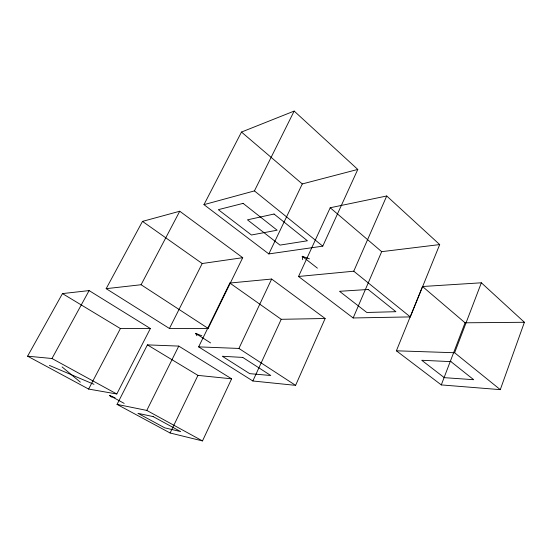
<?xml version="1.0" encoding="UTF-8"?>
<svg xmlns="http://www.w3.org/2000/svg" width="552" height="552" viewBox="0 0 552 552"><rect width="100%" height="100%" fill="white"/><g stroke="black" fill="none" stroke-linecap="round" stroke-linejoin="round"><path stroke-width="0.83" d="M500.284 389.65L524.4 322.271L481.358 282.796L422.515 286.509L396.384 350.803L441.289 384.916L500.284 389.65L454.627 352.742L396.384 350.803M441.289 384.916L465.06 322.803L524.4 322.271M454.627 352.742L481.358 282.796M410.302 316.91L439.696 244.577L386.724 195.988L330.2 207.752L298.528 276.476L353.156 317.966L410.302 316.91L353.756 271.198L298.528 276.476M353.156 317.966L381.673 251.664L439.696 244.577M353.756 271.198L386.724 195.988M295.596 385.358L325.135 318.49L271.66 279.043L229.839 283.038L198.644 346.87L252.85 380.99L295.596 385.358L238.912 348.443L198.644 346.87M322.768 246.144L357.786 169.436L294.161 111.076L241.486 132.059L203.971 204.647L268.838 253.92L322.768 246.144L254.431 190.902L203.971 204.647M252.85 380.99L281.223 319.304L325.135 318.49M202.487 440.924L231.612 378.817L178.758 346.097L147.405 344.876L117.038 404.388L170.099 432.989L202.487 440.924L146.784 410.419L117.038 404.388M238.912 348.443L271.66 279.043M268.838 253.92L302.289 183.94L357.786 169.436M170.099 432.989L197.94 375.381L231.612 378.817M208.159 328.412L242.714 257.687L179.752 211.237L142.492 221.387L106.17 288.668L169.423 328.481L208.159 328.412L141.098 284.735L106.17 288.668M146.784 410.419L178.758 346.097M254.431 190.902L294.161 111.076M169.423 328.481L202.198 263.525L242.714 257.687M116.796 393.997L150.358 328.516L89.107 290.593L62.466 293.595L27.6 356.178L88.63 389.07L116.796 393.997L51.985 358.51L27.6 356.178M141.098 284.735L179.752 211.237M88.63 389.07L120.398 328.564L150.358 328.516M51.985 358.51L89.107 290.593M302.696 259.716L302.234 256.294L309.486 258.867M196.933 335.726L195.587 333.339L201.839 335.795M49.39 365.417L93.978 384.323M111.476 397.136L109.586 395.473L115.071 397.806M109.586 395.473L124.172 403.395M62.466 293.595L120.398 328.564M147.405 344.876L197.94 375.381M195.587 333.339L210.574 342.923M142.492 221.387L202.198 263.525M229.839 283.038L281.223 319.304M302.234 256.294L317.407 268.162M62.079 366.928L80.344 382.163M241.486 132.059L302.289 183.94M330.2 207.752L381.673 251.664M422.515 286.509L465.06 322.803M243.115 203.377L218.323 209.663L251.45 235L277.138 230.205L243.115 203.377M274.033 214.031L247.455 219.834L280.002 245.102L307.409 240.782L274.033 214.031M368.163 289.476L339.528 291.304L366.811 312.48L395.894 311.694L368.163 289.476M450.943 361.629L421.742 360.283L444.298 377.665L473.685 379.7L450.943 361.629M242.763 357.427L222.311 356.268L249.711 373.649L270.777 375.512L242.763 357.427M153.159 416.594L137.945 413.324L164.786 427.848L180.663 431.588L153.159 416.594"/></g></svg>
